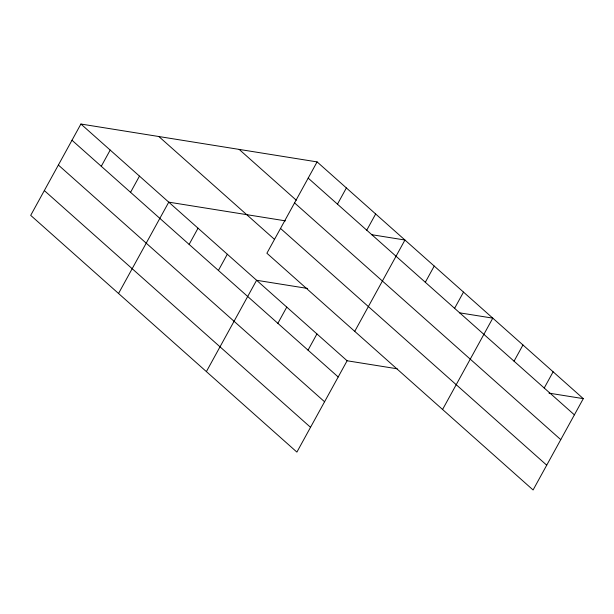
<?xml version="1.0" encoding="UTF-8"?>
<svg xmlns="http://www.w3.org/2000/svg" width="614" height="614" viewBox="0 0 614 614"><rect width="100%" height="100%" fill="white"/><g stroke="black" fill="none" stroke-linecap="round" stroke-linejoin="round"><path stroke-width="0.92" d="M317.1 161.904L266.89 253.229L533.09 489.972L583.3 398.639L317.1 161.904L80.91 124.028L30.7 215.361L296.9 452.096L347.11 360.771L397.22 368.799M101.279 166.287L110.19 150.069M130.559 192.328L139.47 176.111M118.548 293.484L168.758 202.152L285.464 220.863M189.12 244.41L198.038 228.193M218.407 270.452L227.318 254.234M206.388 371.608L256.598 280.276L307.637 288.457M337.47 204.155L346.38 187.945M277.858 323.325L286.769 307.107M366.75 230.196L375.661 213.979M308.028 350.157L316.939 333.939M354.738 331.353L404.948 240.02L371.539 234.671M425.31 282.279L434.228 266.062M454.598 308.32L463.509 292.103M442.579 409.477L492.789 318.144L459.387 312.795M514.048 361.193L522.959 344.976M544.219 388.025L553.13 371.808M548.97 393.137L583.3 398.639M308.182 178.114L574.389 414.849M239.161 149.402L296.293 200.218M294.559 202.904L560.759 439.639M280.521 228.446L546.721 465.182M158.849 136.531L274.55 239.422M80.91 124.028L347.11 360.771M71.991 140.245L338.199 376.981M58.368 165.036L324.568 401.771M44.331 190.578L310.531 427.313"/></g></svg>
